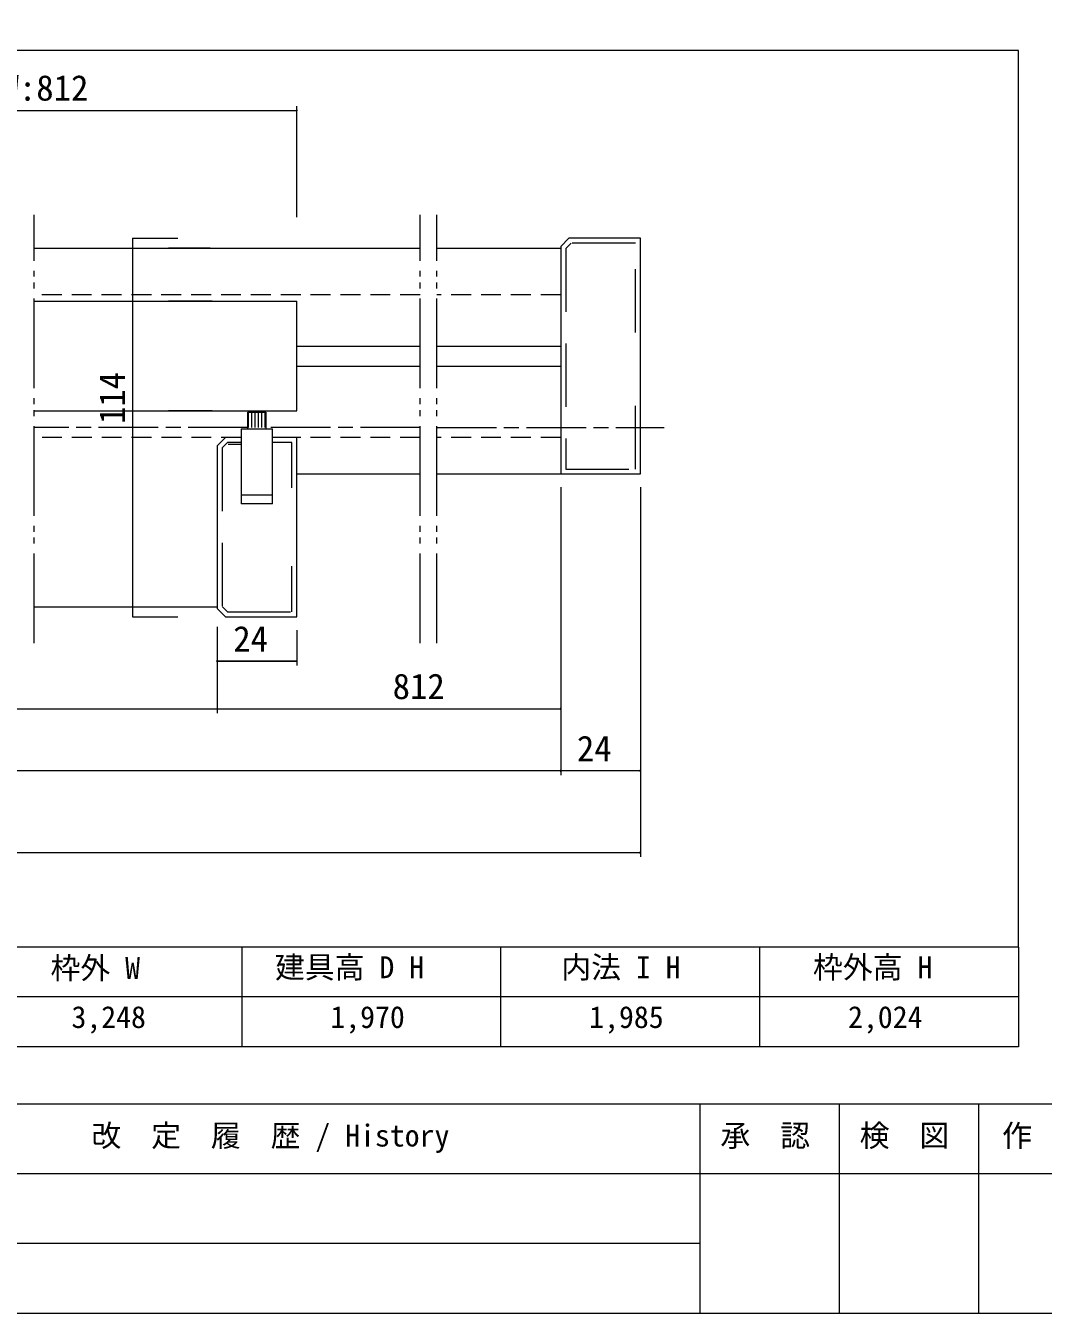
# Model space of a CAD drawing. Units: millimetres on the paper, enlarged 10 times, with parts at other scales. Extents: x -2000 to 2000, y -1385 to 1385.
# Drawn here: x -617 to 405, y -1385 to -92 of the extents above; entities that cross this region are included whole.
import ezdxf
from ezdxf.enums import TextEntityAlignment as Align

# ---------------------------------------------------------------- set-up
doc = ezdxf.new("R2010")
doc.units = ezdxf.units.MM
doc.header["$LTSCALE"] = 10
for name, pattern in [('DOUBLE_CHAIN2', [12.8, 9, -1, 0.6, -0.6, 0.6, -1]), ('USER2', [9.525, 6.35, -3.175]), ('USER6', [9, 6, -0.75, 1.5, -0.75]), ('USER9', [3, 2, -1])]:
    doc.linetypes.add(name, pattern=pattern)
doc.layers.add('1-1_0', color=7, linetype='Continuous', lineweight=20)
doc.layers.add('2-0', color=7, linetype='Continuous', lineweight=20)
doc.styles.add('ＭＳ ゴシック', font='')
doc.styles.get('ＭＳ ゴシック').set_extended_font_data('MS Gothic')

msp = doc.modelspace()

# ---------------------------------------------------------------- linework, layer by layer
at = {"layer": '1-1_0'}
for p, q in [((380, -117.5), (-1950, -117.5)), ((380, -117.5), (-1950, -117.5)), ((380, -1017.5), (380, -117.5)), ((380, -1017.5), (-1950, -1017.5)), ((380, -1017.5), (-1950, -1017.5)), ((-400, -1017.5), (-400, -1117.5)), ((-140, -1017.5), (-140, -1117.5)), ((120, -1017.5), (120, -1117.5)), ((380, -1017.5), (380, -1117.5)), ((380, -1067.5), (-1950, -1067.5)), ((380, -1117.5), (-1950, -1117.5)), ((2000, -1175), (-2000, -1175)), ((60, -1175), (60, -1385)), ((200, -1175), (200, -1385)), ((340, -1175), (340, -1385)), ((2000, -1245), (-1190, -1245)), ((60, -1315), (-1190, -1315))]:
    msp.add_line(p, q, dxfattribs=at)
msp.add_lwpolyline([(-2000, -1385), (2000, -1385), (2000, 1385), (-2000, 1385)], close=True, dxfattribs=at)
at = {"layer": '2-0', "color": 4, "lineweight": 9}
for p, q in [((-785, -177.45), (-344.82, -177.45)), ((-344.82, -284.63), (-344.82, -173.29)), ((-509.76, -305.82), (-464.3, -305.82)), ((-79.69, -555.82), (-79.69, -844.78)), ((-79.69, -555.82), (-79.69, -844.78)), ((-79.69, -555.82), (-79.69, -782.42)), ((0.31, -555.82), (0.31, -844.78)), ((0.31, -555.82), (0.31, -926.79)), ((-424.82, -695.82), (-424.82, -782.42)), ((-424.82, -695.82), (-424.82, -782.42)), ((-344.82, -699.15), (-344.82, -734.67)), ((-344.82, -699.15), (-344.82, -734.67)), ((-424.82, -730.51), (-344.82, -730.51)), ((-345.34, -730.51), (-424.3, -730.51)), ((-1145.18, -778.26), (-424.82, -778.26)), ((-79.69, -840.61), (-1490.31, -840.61)), ((0.31, -840.61), (-79.69, -840.61)), ((-848.33, -922.62), (0.31, -922.62))]:
    msp.add_line(p, q, dxfattribs=at)
at = {"layer": '2-0', "linetype": 'DOUBLE_CHAIN2'}
for p, q in [((-608.67, -712.39), (-608.67, -282.28)), ((-220.84, -712.39), (-220.84, -282.28)), ((-204.18, -712.39), (-204.18, -282.28))]:
    msp.add_line(p, q, dxfattribs=at)
at = {"layer": '2-0'}
for p, q in [((-79.69, -314.15), (-71.35, -305.82)), ((-608.67, -315.82), (-220.84, -315.82)), ((-431.9, -315.82), (-473.56, -315.82)), ((-204.18, -315.82), (-79.69, -315.82)), ((-608.67, -369.15), (-468.87, -369.15)), ((-608.67, -369.15), (-344.82, -369.15)), ((-429.82, -369.15), (-473.56, -369.15)), ((-431.9, -369.15), (-473.56, -369.15)), ((-344.82, -479.15), (-344.82, -369.15)), ((-344.82, -414.15), (-220.84, -414.15)), ((-204.18, -414.15), (-79.69, -414.15)), ((-344.82, -434.15), (-220.84, -434.15)), ((-204.18, -434.15), (-79.69, -434.15)), ((-608.67, -479.15), (-344.82, -479.15)), ((-429.82, -479.15), (-473.56, -479.15)), ((-429.82, -479.15), (-473.56, -479.15)), ((-393.31, -495.82), (-393.31, -480.25)), ((-389.98, -495.82), (-389.98, -480.25)), ((-386.65, -495.82), (-386.65, -480.25)), ((-383.31, -495.82), (-383.31, -480.25)), ((-379.98, -495.82), (-379.98, -480.25)), ((-376.65, -495.82), (-376.65, -480.25)), ((-400.65, -497.05), (-400.65, -563.71)), ((-400.65, -497.05), (-368.99, -497.05)), ((-368.99, -563.71), (-368.99, -497.05)), ((-424.82, -514.15), (-416.49, -505.82)), ((-424.82, -514.15), (-424.82, -677.48)), ((-400.65, -505.82), (-416.49, -505.82)), ((-400.65, -505.82), (-416.49, -505.82)), ((-400.65, -505.82), (-400.65, -572.48)), ((-368.99, -572.48), (-368.99, -505.82)), ((-344.82, -505.82), (-368.99, -505.82)), ((-344.82, -685.82), (-344.82, -505.82)), ((-344.82, -542.48), (-220.84, -542.48)), ((-204.18, -542.48), (-79.69, -542.48)), ((-368.99, -563.71), (-400.65, -563.71)), ((-368.99, -572.48), (-400.65, -572.48)), ((-608.67, -675.82), (-424.82, -675.82)), ((-424.82, -677.48), (-416.49, -685.82)), ((-416.49, -685.82), (-344.82, -685.82))]:
    msp.add_line(p, q, dxfattribs=at)
at = {"layer": '2-0', "linetype": 'USER9'}
for p, q in [((-220.84, -362.48), (-608.67, -362.48)), ((-79.69, -362.48), (-204.18, -362.48)), ((-400.65, -505.82), (-608.67, -505.82)), ((-220.84, -505.82), (-368.99, -505.82)), ((-79.69, -505.82), (-204.18, -505.82))]:
    msp.add_line(p, q, dxfattribs=at)
at = {"layer": '2-0', "linetype": 'USER6'}
for p, q in [((-393.88, -495.82), (-608.67, -495.82)), ((-220.84, -495.82), (-376.65, -495.82)), ((-204.18, -495.82), (24.23, -495.82))]:
    msp.add_line(p, q, dxfattribs=at)
at = {"layer": '2-0', "linetype": 'USER2'}
for p, q in [((-413.73, -512.48), (-400.65, -512.48)), ((-349.82, -510.82), (-368.99, -510.82)), ((-349.82, -556.48), (-349.82, -510.82))]:
    msp.add_line(p, q, dxfattribs=at)
at = {"layer": '2-0', "color": 4, "lineweight": 9}
for points in [[(-509.76, -305.82), (-509.76, -685.82), (-464.3, -685.82)], [(-424.82, -778.26), (-344.82, -778.26), (-79.69, -778.26)]]:
    msp.add_lwpolyline(points, dxfattribs=at)
at = {"layer": '2-0'}
for points in [[(0.31, -542.48), (0.31, -305.82), (-71.35, -305.82)], [(-79.69, -314.15), (-79.69, -542.48), (0.31, -542.48)], [(-393.88, -497.05), (-393.88, -480.25), (-375.77, -480.25), (-375.77, -497.05)]]:
    msp.add_lwpolyline(points, dxfattribs=at)
at = {"layer": '2-0', "linetype": 'USER2'}
for points in [[(-4.69, -400.48), (-4.69, -310.82), (-69.28, -310.82), (-74.69, -316.22), (-74.69, -537.48), (-4.69, -537.48), (-4.69, -447.82)], [(-400.65, -510.82), (-414.42, -510.82), (-419.82, -516.22), (-419.82, -675.41), (-414.42, -680.82), (-349.82, -680.82), (-349.82, -635.15)]]:
    msp.add_lwpolyline(points, dxfattribs=at)
at = {"layer": '2-0'}
for centre, start, end in [((-344.82, -177.45), 0, 180), ((-344.82, -177.45), 180, 0), ((-424.82, -730.51), 0, 180), ((-424.82, -730.51), 0, 180), ((-424.82, -730.51), 180, 0), ((-424.82, -730.51), 180, 0), ((-344.82, -730.51), 0, 180), ((-344.82, -730.51), 0, 180), ((-344.82, -730.51), 180, 0), ((-344.82, -730.51), 180, 0), ((-79.69, -778.26), 0, 180), ((-79.69, -778.26), 180, 0), ((-79.69, -840.61), 0, 180), ((-79.69, -840.61), 0, 180), ((0.31, -840.61), 0, 180), ((-79.69, -840.61), 180, 0), ((-79.69, -840.61), 180, 0), ((0.31, -840.61), 180, 0), ((0.31, -922.62), 0, 180), ((0.31, -922.62), 180, 0)]:
    msp.add_arc(centre, 0.521, start, end, dxfattribs=at)

# ---------------------------------------------------------------- texts
at = {"layer": '1-1_0', "style": 'ＭＳ ゴシック'}
for s, p in [('枠外 W', (-592.08, -1056.02)), ('建具高 D H', (-366.7, -1055.24)), ('内法 I H', (-79.13, -1055.24)), ('枠外高 H', (173.69, -1055.24)), ('3,248', (-571.08, -1105.25)), ('1,970', (-311.08, -1105.25)), ('1,985', (-51.08, -1105.25)), ('2,024', (208.92, -1105.25)), ('改\u3000定\u3000履\u3000歴 / History', (-551.02, -1224.21)), ('承\u3000認', (80.74, -1224.21)), ('検\u3000図', (220.6, -1224.21)), ('作\u3000成', (363.67, -1224.21))]:
    msp.add_text(s, height=21.99, dxfattribs=at).set_placement(p, align=Align.BOTTOM_LEFT)
at = {"layer": '2-0', "style": 'ＭＳ ゴシック'}
for s, p in [('DW:812', (-658.79, -175.37)), ('24', (-408.54, -728.42)), ('812', (-248.47, -776.17)), ('24', (-63.41, -838.53))]:
    msp.add_text(s, height=25.66, dxfattribs=at).set_placement(p, align=Align.BOTTOM_LEFT)
msp.add_text('114', height=25.66, rotation=90, dxfattribs=at).set_placement((-509.76, -492.36), align=Align.BOTTOM_LEFT)

doc.saveas('drawing.dxf')
